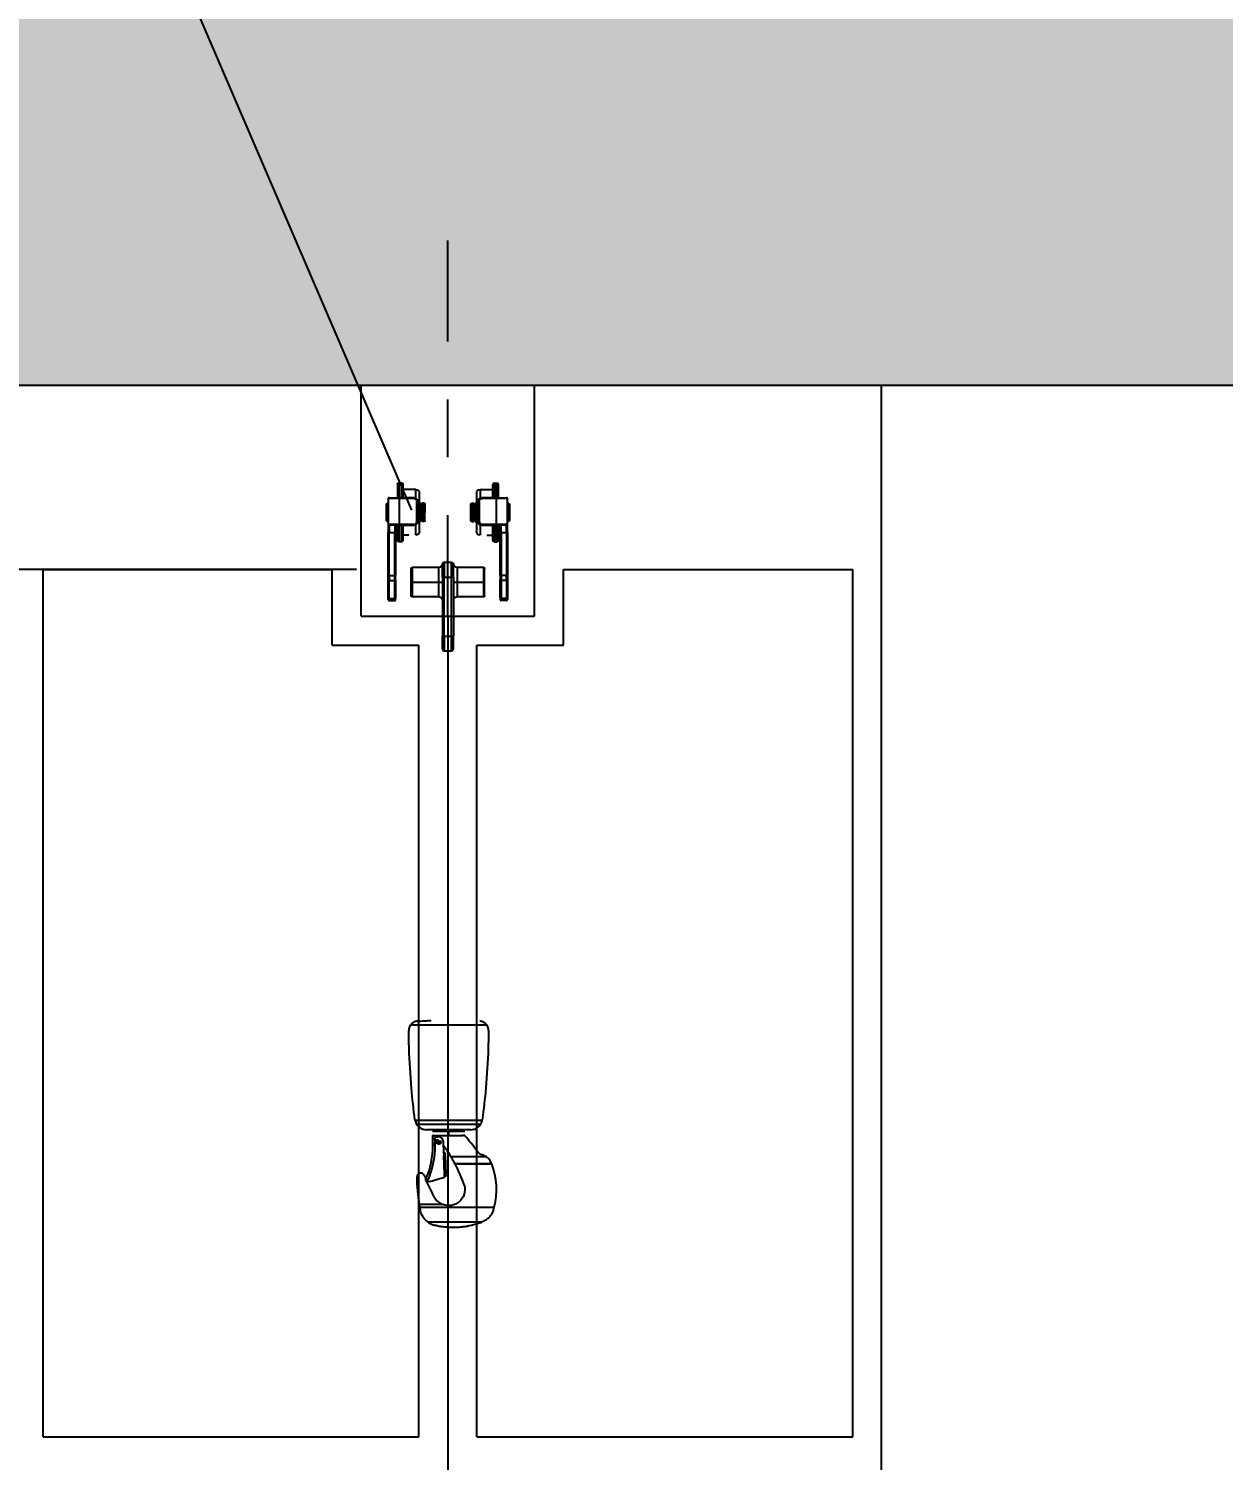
# Model space of a CAD drawing. Header units: feet. Extents: x 0 to 285167, y 0 to 9111449.
# Drawn here: x 285138.91 to 285140.976, y 9111407.946 to 9111410.422 of the extents above; entities that cross this region are included whole.
import ezdxf
from ezdxf import colors
from ezdxf.entities.mleader import LeaderData, LeaderLine
from ezdxf.math import Vec2, Vec3

# ---------------------------------------------------------------- set-up
doc = ezdxf.new("R2010")
doc.units = ezdxf.units.FT
doc.header["$MEASUREMENT"] = 0
doc.linetypes.add('DASHDOT', pattern=[1, 0.5, -0.25, 0, -0.25])
doc.layers.get('0').update_dxf_attribs({"linetype": 'CONTINUOUS'})
doc.layers.get('DEFPOINTS').update_dxf_attribs({"linetype": 'CONTINUOUS'})
for name, color, linetype in [('02', 7, 'CONTINUOUS'), ('EIXO', 1, 'DASHDOT'), ('H-SA-DIM', 1, 'CONTINUOUS'), ('H-SA-ESTRUTURA (CORTE)', 5, 'CONTINUOUS'), ('H-SA-HTC CONCRETO', 253, 'CONTINUOUS'), ('H-SA-TEXTO', 2, 'CONTINUOUS'), ('Left View-EGC-Monovias', 1, 'CONTINUOUS')]:
    doc.layers.add(name, color=color, linetype=linetype)
doc.styles.add('EGC_Arial_2.0mm', font='arial.ttf', dxfattribs={"width": 0.8, "height": 2})
doc.styles.get("Standard").update_dxf_attribs({"font": 'arial.ttf'})
doc.dimstyles.new('Copy of EGC_2.0mm', dxfattribs={"dimtxt": 0.1, "dimasz": 0.04, "dimexe": 0.04, "dimexo": 0.04, "dimgap": 0.04, "dimtad": 1, "dimzin": 1, "dimdsep": 46, "dimtxsty": 'Standard', "dimblk": 'ARCHTICK', "dimcen": 0, "dimclrd": 1, "dimclre": 1, "dimclrt": 2, "dimazin": 0, "dimtfac": 1, "dimtix": 1, "dimtmove": 1, "dimatfit": 3, "dimldrblk": 'NONE', "dimfxl": 0.002, "dimtolj": 1, "dimtzin": 0, "dimlwd": -1, "dimarcsym": 0})

# ---------------------------------------------------------------- blocks, each defined once
blk = doc.blocks.new('_ArchTick')
at = {"color": 0, "linetype": 'ByBlock', "const_width": 0.15}
blk.add_lwpolyline([(-0.5, -0.5), (0.5, 0.5)], dxfattribs=at)
blk = doc.blocks.new('*D1267')
at = {"layer": 'DEFPOINTS', "color": 0, "transparency": 16777216}
for p in [(285138.5415, 9111409.4869), (285139.5169, 9111409.4869), (285138.7347, 9111402.9869)]:
    blk.add_point(p, dxfattribs=at)
at = {"layer": 'H-SA-DIM', "color": 1, "lineweight": -2, "transparency": 16777216}
for p, q in [((285139.4769, 9111409.4869), (285138.5015, 9111409.4869)), ((285138.6947, 9111402.9869), (285138.5015, 9111402.9869))]:
    blk.add_line(p, q, dxfattribs=at)
at = {"layer": 'H-SA-DIM', "color": 1, "transparency": 16777216}
blk.add_line((285138.5415, 9111402.9869), (285138.5415, 9111409.4869), dxfattribs=at)
at = {"layer": 'H-SA-DIM', "color": 1, "transparency": 16777216, "xscale": 0.04, "yscale": 0.04, "zscale": 0.04}
for p, rotation in [((285138.5415, 9111409.4869), 90), ((285138.5415, 9111402.9869), 270)]:
    blk.add_blockref('_ArchTick', p, dxfattribs=dict(at, rotation=rotation))
at = {"layer": 'H-SA-DIM', "color": 2, "transparency": 16777216, "insert": (285138.4504, 9111406.2369), "char_height": 0.1, "attachment_point": 5, "rotation": 90}
blk.add_mtext('\\A1;6.50', dxfattribs=at)
blk = doc.blocks.new('_None')

msp = doc.modelspace()

# ---------------------------------------------------------------- hatches: boundary and pattern name
at = {"layer": 'H-SA-HTC CONCRETO'}
h = msp.add_hatch(color=256, dxfattribs=at)
h.dxf.hatch_style = 1
h.paths.add_polyline_path([(285134.7447, 9111402.9569), (285134.6947, 9111402.9569), (285134.6947, 9111402.9869), (285133.3847, 9111402.9869), (285133.3847, 9111403.9869), (285133.0847, 9111403.9869), (285133.0847, 9111402.9869), (285132.0847, 9111402.9869), (285132.0847, 9111402.6869), (285133.0847, 9111402.6869), (285133.0847, 9111402.0569), (285133.3847, 9111402.0569), (285133.3847, 9111402.6869), (285134.7447, 9111402.6869)])
h.paths.add_polyline_path([(285133.3847, 9111406.9869), (285133.0847, 9111406.9869), (285133.0847, 9111405.4869), (285133.3847, 9111405.4869)])
h.paths.add_polyline_path([(285133.3847, 9111409.1557), (285133.3847, 9111411.0181), (285133.0847, 9111411.0181), (285133.0847, 9111410.6765), (285132.5347, 9111410.6765), (285132.5347, 9111411.5305), (285132.3847, 9111411.5305), (285132.3847, 9111410.5057), (285133.0847, 9111410.5057), (285133.0847, 9111409.1557), (285133.0847, 9111407.9869), (285133.3847, 9111407.9869)])
h.paths.add_polyline_path([(285137.8847, 9111409.8057), (285141.3847, 9111409.8057), (285141.3847, 9111410.5057), (285137.8847, 9111410.5057), (285137.5847, 9111410.5057), (285136.7864, 9111410.5057), (285136.785, 9111409.8057), (285137.5847, 9111409.8057), (285137.5847, 9111402.9869), (285137.8847, 9111402.9869)])
h.paths.add_polyline_path([(285136.7847, 9111409.8057), (285136.7864, 9111410.5057), (285133.3847, 9111410.5057), (285133.3847, 9111409.8057), (285136.7847, 9111409.8057)])
h.paths.add_polyline_path([(285141.6847, 9111410.5057), (285142.3847, 9111410.5057), (285142.3847, 9111411.5305), (285142.2347, 9111411.5305), (285142.2347, 9111410.6765), (285141.6847, 9111410.6765), (285141.6847, 9111411.0181), (285141.3847, 9111411.0181), (285141.3847, 9111409.1557), (285141.3847, 9111408.127), (285141.6847, 9111407.9578), (285141.6847, 9111409.1557)])
h.paths.add_polyline_path([(285141.6847, 9111407.9578), (285141.3847, 9111408.127), (285141.3847, 9111407.9869), (285141.6847, 9111407.9869)], flags=17)
h.paths.add_polyline_path([(285137.7163, 9111411.0492), (285137.6167, 9111411.052), (285137.6167, 9111410.524), (285137.7163, 9111410.524)])
h.paths.add_polyline_path([(285137.1528, 9111411.052), (285137.0531, 9111411.0492), (285137.0531, 9111410.524), (285137.1528, 9111410.524)])
h.paths.add_polyline_path([(285137.8847, 9111402.3369), (285137.8849, 9111402.9869), (285137.2847, 9111402.9869), (285137.2847, 9111402.4369), (285137.5847, 9111402.4369), (285137.5847, 9111401.3619), (285137.7235, 9111401.3619), (285137.7235, 9111401.4469), (285137.746, 9111401.4469), (285137.746, 9111401.3619), (285137.8847, 9111401.3619)])
h.paths.add_polyline_path([(285136.2847, 9111402.6479), (285136.2847, 9111402.9869), (285135.5957, 9111402.9869), (285135.5937, 9111402.9569), (285135.5447, 9111402.9569), (285135.5447, 9111402.6869), (285135.9847, 9111402.6869), (285135.9847, 9111402.4369), (285136.2847, 9111402.4369)])
h.paths.add_polyline_path([(285133.3847, 9111402.1769), (285133.0847, 9111402.0569)], flags=17)
h.paths.add_polyline_path([(285133.3847, 9111402.0569), (285133.0847, 9111402.0569)], flags=16)
h.paths.add_polyline_path([(285146.5447, 9111399.8371), (285146.2447, 9111399.8371), (285146.2447, 9111400.1369), (285143.9847, 9111400.1369), (285143.9847, 9111399.8371), (285143.6847, 9111399.8371)])
h.paths.add_polyline_path([(285146.5447, 9111402.9369), (285146.2447, 9111402.9369), (285146.2447, 9111401.4869), (285146.5447, 9111401.4869)])
h.paths.add_polyline_path([(285143.9847, 9111402.9369), (285143.6847, 9111402.9369), (285143.6847, 9111401.4869), (285143.9847, 9111401.4869)])
h.paths.add_polyline_path([(285143.9847, 9111400.4869), (285143.6847, 9111400.4869), (285143.6847, 9111399.8371), (285143.9847, 9111399.8371)])
h.paths.add_polyline_path([(285146.5447, 9111400.4869), (285146.2447, 9111400.4869), (285146.2447, 9111399.8371), (285146.5447, 9111399.8371)])

# ---------------------------------------------------------------- linework, layer by layer
at = {"layer": '02', "color": 1}
for p, q in [((285139.4847, 9111409.4057), (285139.4847, 9111409.8057)), ((285139.7847, 9111409.4057), (285139.7847, 9111409.8057)), ((285140.3847, 9111402.9869), (285140.3847, 9111409.8057)), ((285138.9347, 9111409.4869), (285139.4347, 9111409.4869)), ((285138.9347, 9111407.9869), (285138.9347, 9111409.4869)), ((285139.4347, 9111409.3557), (285139.4347, 9111409.4869)), ((285139.8347, 9111409.3557), (285139.8347, 9111409.4869)), ((285139.8347, 9111409.4869), (285140.3347, 9111409.4869)), ((285140.3347, 9111407.9869), (285140.3347, 9111409.4869)), ((285139.4847, 9111409.4057), (285139.7847, 9111409.4057)), ((285139.6347, 9111409.4057), (285139.6347, 9111402.9869)), ((285139.4347, 9111409.3557), (285139.5847, 9111409.3557)), ((285139.5847, 9111407.9869), (285139.5847, 9111409.3557)), ((285139.6847, 9111409.3557), (285139.8347, 9111409.3557)), ((285139.6847, 9111407.9869), (285139.6847, 9111409.3557)), ((285138.9347, 9111407.9869), (285139.5847, 9111407.9869)), ((285138.9347, 9111407.9869), (285139.5847, 9111407.9869)), ((285139.6847, 9111407.9869), (285140.3347, 9111407.9869)), ((285139.6847, 9111407.9869), (285140.3347, 9111407.9869))]:
    msp.add_line(p, q, dxfattribs=at)
at = {"layer": 'EIXO', "ltscale": 0.35}
msp.add_line((285139.6347, 9111409.4057), (285139.6347, 9111410.1156), dxfattribs=at)
at = {"layer": 'H-SA-ESTRUTURA (CORTE)'}
msp.add_line((285137.8847, 9111409.8057), (285141.3847, 9111409.8057), dxfattribs=at)
at = {"layer": 'Left View-EGC-Monovias', "extrusion": (2.44929e-16, 1, 0)}
for p, q in [((285139.7125, 9111409.6108), (285139.7125, 9111409.6337)), ((285139.7151, 9111409.6362), (285139.7151, 9111409.6108)), ((285139.7151, 9111409.6362), (285139.7195, 9111409.6362)), ((285139.7195, 9111409.6108), (285139.7195, 9111409.6362)), ((285139.722, 9111409.6108), (285139.722, 9111409.6337)), ((285139.5855, 9111409.5854), (285139.5855, 9111409.6185)), ((285139.6839, 9111409.6185), (285139.6839, 9111409.5854)), ((285139.6887, 9111409.6044), (285139.6871, 9111409.6044)), ((285139.6871, 9111409.5695), (285139.6871, 9111409.6044)), ((285139.6887, 9111409.6044), (285139.6887, 9111409.5695)), ((285139.6903, 9111409.6249), (285139.6903, 9111409.6099)), ((285139.6903, 9111409.6249), (285139.7125, 9111409.6249)), ((285139.6935, 9111409.6108), (285139.6935, 9111409.6092)), ((285139.7189, 9111409.6108), (285139.6935, 9111409.6108)), ((285139.7189, 9111409.6092), (285139.6935, 9111409.6092)), ((285139.7189, 9111409.6108), (285139.7363, 9111409.6108)), ((285139.7189, 9111409.6092), (285139.7189, 9111409.6108)), ((285139.7379, 9111409.6092), (285139.7189, 9111409.6092)), ((285139.7189, 9111409.5648), (285139.7189, 9111409.6092)), ((285139.7379, 9111409.5648), (285139.7379, 9111409.6092)), ((285139.5874, 9111409.6013), (285139.5855, 9111409.6013)), ((285139.5874, 9111409.5854), (285139.5855, 9111409.5854)), ((285139.5855, 9111409.5522), (285139.5855, 9111409.5854)), ((285139.5874, 9111409.5854), (285139.5874, 9111409.6013)), ((285139.5874, 9111409.5997), (285139.5894, 9111409.5997)), ((285139.5874, 9111409.5695), (285139.5874, 9111409.5854)), ((285139.5874, 9111409.5854), (285139.5894, 9111409.5854)), ((285139.5894, 9111409.6013), (285139.5894, 9111409.5854)), ((285139.5935, 9111409.6013), (285139.5894, 9111409.6013)), ((285139.5894, 9111409.5854), (285139.5894, 9111409.5695)), ((285139.5935, 9111409.5854), (285139.5894, 9111409.5854)), ((285139.5935, 9111409.5854), (285139.5935, 9111409.6013)), ((285139.5935, 9111409.5854), (285139.595, 9111409.5854)), ((285139.5935, 9111409.5695), (285139.5935, 9111409.5854)), ((285139.595, 9111409.5997), (285139.595, 9111409.5854)), ((285139.595, 9111409.5711), (285139.595, 9111409.5854)), ((285139.6744, 9111409.5854), (285139.6744, 9111409.5997)), ((285139.6744, 9111409.5711), (285139.6744, 9111409.5854)), ((285139.676, 9111409.5854), (285139.6744, 9111409.5854)), ((285139.676, 9111409.6013), (285139.676, 9111409.5854)), ((285139.676, 9111409.6013), (285139.68, 9111409.6013)), ((285139.676, 9111409.5854), (285139.676, 9111409.5695)), ((285139.68, 9111409.5854), (285139.676, 9111409.5854)), ((285139.68, 9111409.5854), (285139.68, 9111409.6013)), ((285139.682, 9111409.5997), (285139.68, 9111409.5997)), ((285139.68, 9111409.5695), (285139.68, 9111409.5854)), ((285139.68, 9111409.5854), (285139.682, 9111409.5854)), ((285139.682, 9111409.6013), (285139.682, 9111409.5854)), ((285139.682, 9111409.6013), (285139.6839, 9111409.6013)), ((285139.682, 9111409.5854), (285139.682, 9111409.5695)), ((285139.6839, 9111409.5854), (285139.682, 9111409.5854)), ((285139.6839, 9111409.5854), (285139.6871, 9111409.5854)), ((285139.6839, 9111409.5854), (285139.6839, 9111409.5522)), ((285139.7395, 9111409.5854), (285139.7379, 9111409.5854)), ((285139.7395, 9111409.5854), (285139.7395, 9111409.6011)), ((285139.7411, 9111409.5854), (285139.7395, 9111409.5854)), ((285139.7395, 9111409.5697), (285139.7395, 9111409.5854)), ((285139.7411, 9111409.5987), (285139.7411, 9111409.5854)), ((285139.7411, 9111409.5854), (285139.7411, 9111409.5721)), ((285139.5315, 9111409.5648), (285139.5506, 9111409.5648)), ((285139.5315, 9111409.5648), (285139.5315, 9111409.5505)), ((285139.5506, 9111409.5632), (285139.5331, 9111409.5632)), ((285139.5331, 9111409.5632), (285139.5331, 9111409.5505)), ((285139.5427, 9111409.5632), (285139.5427, 9111409.5505)), ((285139.5442, 9111409.5632), (285139.5442, 9111409.5505)), ((285139.5474, 9111409.5632), (285139.5474, 9111409.5371)), ((285139.55, 9111409.5632), (285139.55, 9111409.5346)), ((285139.5506, 9111409.5648), (285139.576, 9111409.5648)), ((285139.5506, 9111409.5648), (285139.5506, 9111409.5632)), ((285139.5506, 9111409.5632), (285139.576, 9111409.5632)), ((285139.5544, 9111409.5346), (285139.5544, 9111409.5632)), ((285139.5569, 9111409.5632), (285139.5569, 9111409.5371)), ((285139.576, 9111409.5632), (285139.576, 9111409.5648)), ((285139.5792, 9111409.5459), (285139.5792, 9111409.564)), ((285139.5808, 9111409.5695), (285139.5823, 9111409.5695)), ((285139.5874, 9111409.5695), (285139.5855, 9111409.5695)), ((285139.5874, 9111409.5711), (285139.5894, 9111409.5711)), ((285139.5935, 9111409.5695), (285139.5894, 9111409.5695)), ((285139.676, 9111409.5695), (285139.68, 9111409.5695)), ((285139.682, 9111409.5711), (285139.68, 9111409.5711)), ((285139.682, 9111409.5695), (285139.6839, 9111409.5695)), ((285139.6871, 9111409.5695), (285139.6887, 9111409.5695)), ((285139.6903, 9111409.564), (285139.6903, 9111409.5459)), ((285139.6935, 9111409.5648), (285139.6935, 9111409.5632)), ((285139.6935, 9111409.5648), (285139.7189, 9111409.5648)), ((285139.6935, 9111409.5632), (285139.7189, 9111409.5632)), ((285139.7125, 9111409.5371), (285139.7125, 9111409.5632)), ((285139.7151, 9111409.5632), (285139.7151, 9111409.5346)), ((285139.7189, 9111409.5648), (285139.7379, 9111409.5648)), ((285139.7189, 9111409.5632), (285139.7189, 9111409.5648)), ((285139.7363, 9111409.5632), (285139.7189, 9111409.5632)), ((285139.7195, 9111409.5346), (285139.7195, 9111409.5632)), ((285139.722, 9111409.5371), (285139.722, 9111409.5632)), ((285139.7252, 9111409.5505), (285139.7252, 9111409.5632)), ((285139.7268, 9111409.5505), (285139.7268, 9111409.5632)), ((285139.7363, 9111409.5505), (285139.7363, 9111409.5632)), ((285139.7379, 9111409.5505), (285139.7379, 9111409.5648)), ((285139.5315, 9111409.4764), (285139.5315, 9111409.5505)), ((285139.5331, 9111409.5505), (285139.5315, 9111409.5505)), ((285139.5331, 9111409.4764), (285139.5331, 9111409.5505)), ((285139.5331, 9111409.5505), (285139.5427, 9111409.5505)), ((285139.5427, 9111409.4764), (285139.5427, 9111409.5505)), ((285139.5442, 9111409.5505), (285139.5427, 9111409.5505)), ((285139.5442, 9111409.5505), (285139.5442, 9111409.4764)), ((285139.5544, 9111409.5346), (285139.55, 9111409.5346)), ((285139.5672, 9111409.5459), (285139.5569, 9111409.5459)), ((285139.7022, 9111409.5459), (285139.7125, 9111409.5459)), ((285139.7151, 9111409.5346), (285139.7195, 9111409.5346)), ((285139.7268, 9111409.5505), (285139.7252, 9111409.5505)), ((285139.7252, 9111409.4764), (285139.7252, 9111409.5505)), ((285139.7268, 9111409.5505), (285139.7268, 9111409.4764)), ((285139.7268, 9111409.5505), (285139.7363, 9111409.5505)), ((285139.7379, 9111409.5505), (285139.7363, 9111409.5505)), ((285139.7363, 9111409.5505), (285139.7363, 9111409.4764)), ((285139.7379, 9111409.5505), (285139.7379, 9111409.4764)), ((285139.5712, 9111409.4647), (285139.5712, 9111409.4886)), ((285139.5728, 9111409.4901), (285139.5728, 9111409.4647)), ((285139.6189, 9111409.4901), (285139.5728, 9111409.4901)), ((285139.6189, 9111409.4647), (285139.6189, 9111409.4901)), ((285139.6252, 9111409.4731), (285139.6252, 9111409.4953)), ((285139.6284, 9111409.4985), (285139.6284, 9111409.4731)), ((285139.6411, 9111409.4985), (285139.6284, 9111409.4985)), ((285139.6411, 9111409.4731), (285139.6411, 9111409.4985)), ((285139.6443, 9111409.4731), (285139.6443, 9111409.4953)), ((285139.6506, 9111409.4901), (285139.6506, 9111409.4647)), ((285139.6966, 9111409.4901), (285139.6506, 9111409.4901)), ((285139.6966, 9111409.4647), (285139.6966, 9111409.4901)), ((285139.6982, 9111409.4647), (285139.6982, 9111409.4886)), ((285139.5315, 9111409.4685), (285139.5315, 9111409.4764)), ((285139.5315, 9111409.4764), (285139.5331, 9111409.4764)), ((285139.5315, 9111409.4378), (285139.5315, 9111409.4685)), ((285139.5331, 9111409.4764), (285139.5331, 9111409.4674)), ((285139.5331, 9111409.4764), (285139.5427, 9111409.4764)), ((285139.5331, 9111409.4367), (285139.5331, 9111409.4674)), ((285139.5331, 9111409.4674), (285139.5427, 9111409.4674)), ((285139.5427, 9111409.4674), (285139.5427, 9111409.4764)), ((285139.5427, 9111409.4764), (285139.5442, 9111409.4764)), ((285139.5427, 9111409.4367), (285139.5427, 9111409.4674)), ((285139.5442, 9111409.4685), (285139.5442, 9111409.4764)), ((285139.5442, 9111409.4685), (285139.5442, 9111409.4378)), ((285139.5712, 9111409.4647), (285139.5728, 9111409.4647)), ((285139.5712, 9111409.4409), (285139.5712, 9111409.4647)), ((285139.5728, 9111409.4647), (285139.6189, 9111409.4647)), ((285139.5728, 9111409.4647), (285139.5728, 9111409.4393)), ((285139.6189, 9111409.4647), (285139.6252, 9111409.4647)), ((285139.6189, 9111409.4393), (285139.6189, 9111409.4647)), ((285139.6252, 9111409.4731), (285139.6252, 9111409.3715)), ((285139.6284, 9111409.4731), (285139.6252, 9111409.4731)), ((285139.6284, 9111409.3715), (285139.6284, 9111409.4731)), ((285139.6284, 9111409.4731), (285139.6411, 9111409.4731)), ((285139.6411, 9111409.3715), (285139.6411, 9111409.4731)), ((285139.6443, 9111409.4731), (285139.6411, 9111409.4731)), ((285139.6443, 9111409.4731), (285139.6443, 9111409.3715)), ((285139.6443, 9111409.4647), (285139.6506, 9111409.4647)), ((285139.6506, 9111409.4647), (285139.6506, 9111409.4393)), ((285139.6506, 9111409.4647), (285139.6966, 9111409.4647)), ((285139.6966, 9111409.4393), (285139.6966, 9111409.4647)), ((285139.6966, 9111409.4647), (285139.6982, 9111409.4647)), ((285139.6982, 9111409.4409), (285139.6982, 9111409.4647)), ((285139.7252, 9111409.4764), (285139.7268, 9111409.4764)), ((285139.7252, 9111409.4764), (285139.7252, 9111409.4685)), ((285139.7252, 9111409.4378), (285139.7252, 9111409.4685)), ((285139.7268, 9111409.4764), (285139.7268, 9111409.4674)), ((285139.7363, 9111409.4764), (285139.7268, 9111409.4764)), ((285139.7268, 9111409.4674), (285139.7268, 9111409.4367)), ((285139.7363, 9111409.4674), (285139.7268, 9111409.4674)), ((285139.7363, 9111409.4764), (285139.7379, 9111409.4764)), ((285139.7363, 9111409.4674), (285139.7363, 9111409.4764)), ((285139.7363, 9111409.4674), (285139.7363, 9111409.4367)), ((285139.7379, 9111409.4764), (285139.7379, 9111409.4685)), ((285139.7379, 9111409.4685), (285139.7379, 9111409.4378)), ((285139.5315, 9111409.4346), (285139.5315, 9111409.4378)), ((285139.5331, 9111409.4367), (285139.5331, 9111409.433)), ((285139.5331, 9111409.4367), (285139.5427, 9111409.4367)), ((285139.5331, 9111409.433), (285139.5427, 9111409.433)), ((285139.5427, 9111409.433), (285139.5427, 9111409.4367)), ((285139.5442, 9111409.4346), (285139.5442, 9111409.4378)), ((285139.6189, 9111409.4393), (285139.5728, 9111409.4393)), ((285139.6966, 9111409.4393), (285139.6506, 9111409.4393)), ((285139.7252, 9111409.4378), (285139.7252, 9111409.4346)), ((285139.7268, 9111409.4367), (285139.7268, 9111409.433)), ((285139.7363, 9111409.4367), (285139.7268, 9111409.4367)), ((285139.7363, 9111409.433), (285139.7268, 9111409.433)), ((285139.7363, 9111409.433), (285139.7363, 9111409.4367)), ((285139.7379, 9111409.4378), (285139.7379, 9111409.4346)), ((285139.6252, 9111409.3715), (285139.6284, 9111409.3715)), ((285139.6252, 9111409.3493), (285139.6252, 9111409.3715)), ((285139.6284, 9111409.3715), (285139.6284, 9111409.3461)), ((285139.6284, 9111409.3715), (285139.6411, 9111409.3715)), ((285139.6411, 9111409.3461), (285139.6411, 9111409.3715)), ((285139.6411, 9111409.3715), (285139.6443, 9111409.3715)), ((285139.6443, 9111409.3493), (285139.6443, 9111409.3715)), ((285139.6284, 9111409.3461), (285139.6411, 9111409.3461)), ((285139.7019, 9111408.6988), (285139.5701, 9111408.6988)), ((285139.694, 9111408.5337), (285139.5781, 9111408.5337)), ((285139.6911, 9111408.5268), (285139.581, 9111408.5268)), ((285139.6744, 9111408.5179), (285139.5976, 9111408.5179)), ((285139.608, 9111408.5156), (285139.636, 9111408.5156)), ((285139.636, 9111408.5179), (285139.636, 9111408.5156)), ((285139.636, 9111408.5156), (285139.636, 9111408.5076)), ((285139.636, 9111408.5156), (285139.664, 9111408.5156)), ((285139.608, 9111408.5076), (285139.608, 9111408.4966)), ((285139.6095, 9111408.5076), (285139.608, 9111408.5076)), ((285139.6088, 9111408.491), (285139.6128, 9111408.491)), ((285139.6095, 9111408.5076), (285139.636, 9111408.5076)), ((285139.6132, 9111408.5042), (285139.6123, 9111408.5036)), ((285139.618, 9111408.5076), (285139.618, 9111408.5056)), ((285139.618, 9111408.4922), (285139.618, 9111408.5009)), ((285139.6277, 9111408.4773), (285139.627, 9111408.4969)), ((285139.636, 9111408.5076), (285139.6597, 9111408.5076)), ((285139.664, 9111408.5076), (285139.6597, 9111408.5076)), ((285139.6274, 9111408.4866), (285139.63, 9111408.4866)), ((285139.6277, 9111408.4779), (285139.6297, 9111408.4779)), ((285139.6277, 9111408.4761), (285139.6277, 9111408.4773)), ((285139.6277, 9111408.4773), (285139.6277, 9111408.4773)), ((285139.6277, 9111408.4761), (285139.6278, 9111408.4732)), ((285139.6297, 9111408.4761), (285139.6277, 9111408.4761)), ((285139.6289, 9111408.4416), (285139.6278, 9111408.4732)), ((285139.6278, 9111408.4732), (285139.6298, 9111408.4732)), ((285139.6297, 9111408.4779), (285139.6297, 9111408.4761)), ((285139.6298, 9111408.4732), (285139.6297, 9111408.4761)), ((285139.6298, 9111408.4732), (285139.6309, 9111408.4417)), ((285139.6398, 9111408.4714), (285139.7007, 9111408.4714)), ((285139.6289, 9111408.4416), (285139.6309, 9111408.4417)), ((285139.629, 9111408.4387), (285139.6289, 9111408.4416)), ((285139.629, 9111408.4387), (285139.631, 9111408.4388)), ((285139.6291, 9111408.4374), (285139.629, 9111408.4387)), ((285139.631, 9111408.4388), (285139.6309, 9111408.4417)), ((285139.631, 9111408.4388), (285139.6311, 9111408.437)), ((285139.6468, 9111408.4591), (285139.7102, 9111408.4591)), ((285139.7104, 9111408.4586), (285139.647, 9111408.4586)), ((285139.5977, 9111408.4292), (285139.5977, 9111408.4293)), ((285139.5981, 9111408.429), (285139.5977, 9111408.4292)), ((285139.5997, 9111408.4288), (285139.6033, 9111408.428)), ((285139.6033, 9111408.428), (285139.6291, 9111408.4359)), ((285139.6291, 9111408.4374), (285139.6291, 9111408.4374)), ((285139.6291, 9111408.4374), (285139.6291, 9111408.4359)), ((285139.6311, 9111408.437), (285139.6291, 9111408.4369)), ((285139.6258, 9111408.3884), (285139.5852, 9111408.3884)), ((285139.5861, 9111408.3836), (285139.7148, 9111408.3836)), ((285139.6929, 9111408.3577), (285139.6006, 9111408.3577))]:
    msp.add_line(p, q, dxfattribs=at)
at = {"layer": 'Left View-EGC-Monovias', "extrusion": (2.22045e-16, -4.81482e-32, -1)}
for centre, radius, start, end in [((-285139.7151, 9111409.6337), 0.00254, 0, 90), ((-285139.7195, 9111409.6337), 0.00254, 90, 180), ((-285139.6903, 9111409.6185), 0.00635, 0, 90), ((-285139.6935, 9111409.6044), 0.00476, 0, 90), ((-285139.7405, 9111409.6034), 0.00254, 292.0243, 0), ((-285139.5935, 9111409.5997), 0.00159, 90, 180), ((-285139.676, 9111409.5997), 0.00159, 0, 90), ((-285139.7385, 9111409.5987), 0.00254, 112.0243, 180), ((-285139.5309, 9111409.5721), 0.00254, 292.0243, 0), ((-285139.529, 9111409.5673), 0.00254, 112.0243, 180), ((-285139.5935, 9111409.5711), 0.00159, 180, 270), ((-285139.676, 9111409.5711), 0.00159, 270, 0), ((-285139.7405, 9111409.5673), 0.00254, 0, 67.9757), ((-285139.7385, 9111409.5721), 0.00254, 180, 247.9757), ((-285139.55, 9111409.5371), 0.00254, 270, 0), ((-285139.5544, 9111409.5371), 0.00254, 180, 270), ((-285139.5792, 9111409.5522), 0.00635, 180, 270), ((-285139.6903, 9111409.5522), 0.00635, 270, 0), ((-285139.7151, 9111409.5371), 0.00254, 270, 0), ((-285139.7195, 9111409.5371), 0.00254, 180, 270), ((-285139.5728, 9111409.4886), 0.00159, 0, 90), ((-285139.6189, 9111409.4965), 0.00635, 187.1902, 270), ((-285139.6506, 9111409.4965), 0.00635, 270, 352.8097), ((-285139.6966, 9111409.4886), 0.00159, 90, 180), ((-285139.5728, 9111409.4409), 0.00159, 270, 0), ((-285139.6189, 9111409.433), 0.00635, 90, 168.4631), ((-285139.6506, 9111409.433), 0.00635, 11.5369, 90), ((-285139.6966, 9111409.4409), 0.00159, 180, 270), ((-285139.4059, 9111408.3312), 0.2727, 144.2504, 149.0485), ((-285139.6977, 9111408.4891), 0.0152, 283.5358, 325.7355), ((-285139.8828, 9111408.5471), 0.3081, 338.126, 339.2969), ((-285139.8828, 9111408.5471), 0.3081, 331.6618, 337.4819), ((-285139.636, 9111408.4146), 0.0281, 166.3139, 291.3386)]:
    msp.add_arc(centre, radius, start, end, dxfattribs=at)
at = {"layer": 'Left View-EGC-Monovias'}
for centre, radius, start, end in [((285139.6935, 9111409.6044), 0.00635, 90, 180), ((285139.7363, 9111409.6092), 0.00159, 0, 90), ((285139.5331, 9111409.5648), 0.00159, 180, 270), ((285139.576, 9111409.5695), 0.00476, 270, 0), ((285139.576, 9111409.5695), 0.00635, 270, 0), ((285139.6935, 9111409.5695), 0.00635, 180, 270), ((285139.6935, 9111409.5695), 0.00476, 180, 270), ((285139.7363, 9111409.5648), 0.00159, 270, 0), ((285139.6284, 9111409.4953), 0.00318, 90, 180), ((285139.6411, 9111409.4953), 0.00318, 0, 90), ((285139.5331, 9111409.4346), 0.00159, 180, 270), ((285139.5427, 9111409.4346), 0.00159, 270, 0), ((285139.7268, 9111409.4346), 0.00159, 180, 270), ((285139.7363, 9111409.4346), 0.00159, 270, 0), ((285139.6284, 9111409.3493), 0.00317, 182.5702, 270), ((285139.6411, 9111409.3493), 0.00317, 270, 0), ((285139.4588, 9111408.491), 0.15, 336.9464, 0), ((285139.4588, 9111408.491), 0.154, 336.1919, 0), ((285139.618, 9111408.4966), 0.01, 180, 202.5889), ((285139.4588, 9111408.491), 0.15, 0, 3.8965), ((285139.4588, 9111408.491), 0.154, 0, 4.6883), ((285139.618, 9111408.4966), 0.009, 1.9995, 121.9966), ((285139.618, 9111408.4966), 0.00436, 90, 270), ((285139.618, 9111408.4966), 0.00436, 270, 90), ((285139.4601, 9111408.3272), 0.2722, 34.2645, 41.4904), ((285139.689, 9111408.4528), 0.022, 57.6386, 76.4641), ((285139.588, 9111408.4356), 0.007, 21.5256, 180.0141), ((285139.4059, 9111408.3312), 0.2727, 19.2855, 27.8453), ((285139.602, 9111408.4146), 0.117, 22.0903, 22.3676), ((285139.602, 9111408.4146), 0.117, 344.6348, 22.0903), ((285139.8511, 9111408.4356), 0.2701, 180.0022, 190.0483), ((285139.4588, 9111408.491), 0.15, 335.9001, 336.9464), ((285139.636, 9111408.4146), 0.0281, 209.4566, 248.6614)]:
    msp.add_arc(centre, radius, start, end, dxfattribs=at)
for centre, major_axis, ratio, start_param, end_param in [((285139.5331, 9111409.4685), (0.00159, 0), 0.707107, 3.141593, 4.712389), ((285139.5427, 9111409.4685), (0.00159, 0), 0.707107, 4.712389, 6.283185), ((285139.7268, 9111409.4685), (0.00159, 0), 0.707107, 3.141593, 4.712389), ((285139.7363, 9111409.4685), (0.00159, 0), 0.707107, 4.712389, 6.283185), ((285139.5834, 9111408.6894), (-0.0163, -0.0001), 0.989603, -0.00392, 0.003924), ((285139.8514, 9111408.4356), (0.2704, 0), 0.999366, 3.316859, 3.335257), ((285139.6435, 9111408.4834), (-0.1233, 0.0556), 0.995933, 2.366778, 2.373463)]:
    msp.add_ellipse(centre, major_axis=major_axis, ratio=ratio, start_param=start_param, end_param=end_param, dxfattribs=at)
at = {"layer": 'Left View-EGC-Monovias', "extrusion": (2.22045e-16, -5.43852e-32, -1)}
for centre, start_param, end_param in [((285139.5331, 9111409.4378), 4.712389, 6.283185), ((285139.5427, 9111409.4378), 3.141593, 4.712389), ((285139.7268, 9111409.4378), 4.712389, 6.283185), ((285139.7363, 9111409.4378), 3.141593, 4.712389)]:
    msp.add_ellipse(centre, major_axis=(-0.00159, 0), ratio=0.707107, start_param=start_param, end_param=end_param, dxfattribs=at)
at = {"layer": 'Left View-EGC-Monovias', "extrusion": (2.22045e-16, -3.69779e-32, -1)}
msp.add_ellipse((285139.5976, 9111408.5379), major_axis=(-0.0041, 0.0196), ratio=0.999878, start_param=4.712146, end_param=4.788674, dxfattribs=at)
at = {"layer": 'Left View-EGC-Monovias', "extrusion": (2.22045e-16, -5.54668e-32, -1)}
msp.add_ellipse((285139.6744, 9111408.5379), major_axis=(0.0041, 0.0196), ratio=0.999878, start_param=1.494511, end_param=1.57104, dxfattribs=at)
at = {"layer": 'Left View-EGC-Monovias'}
for points, knots in [([(285139.6252, 9111409.4957), (285139.6252, 9111409.496), (285139.6253, 9111409.4964), (285139.6256, 9111409.497), (285139.6258, 9111409.4973), (285139.6263, 9111409.4978), (285139.6266, 9111409.498), (285139.6272, 9111409.4983), (285139.6275, 9111409.4984), (285139.628, 9111409.4985), (285139.6282, 9111409.4985), (285139.6283, 9111409.4985)], [0, 0, 0, 0, 1.029012, 1.029012, 2.061167, 2.061167, 3.093208, 3.093208, 4.125254, 4.125254, 4.570112, 4.570112, 4.570112, 4.570112]), ([(285139.6252, 9111409.4957), (285139.6252, 9111409.4957), (285139.6252, 9111409.4957), (285139.6252, 9111409.4957), (285139.6252, 9111409.4957), (285139.6252, 9111409.4956), (285139.6252, 9111409.4956), (285139.6252, 9111409.4956), (285139.6252, 9111409.4955), (285139.6252, 9111409.4955), (285139.6252, 9111409.4954), (285139.6252, 9111409.4954), (285139.6252, 9111409.4953)], [0.5, 0.5, 0.5, 0.5, 0.625, 0.625, 0.625, 0.75, 0.75, 0.75, 0.875, 0.875, 0.875, 1, 1, 1, 1]), ([(285139.6284, 9111409.4985), (285139.6284, 9111409.4985), (285139.6284, 9111409.4985), (285139.6284, 9111409.4985), (285139.6284, 9111409.4985), (285139.6283, 9111409.4985), (285139.6283, 9111409.4985), (285139.6283, 9111409.4985), (285139.6283, 9111409.4985), (285139.6283, 9111409.4985), (285139.6283, 9111409.4985), (285139.6283, 9111409.4985), (285139.6283, 9111409.4985)], [0, 0, 0, 0, 0.002154782, 0.002154782, 0.002154782, 0.004309565, 0.004309565, 0.004309565, 0.006464347, 0.006464347, 0.006464347, 0.00861913, 0.00861913, 0.00861913, 0.00861913]), ([(285139.6412, 9111409.4985), (285139.6412, 9111409.4985), (285139.6411, 9111409.4985), (285139.6411, 9111409.4985), (285139.6411, 9111409.4985), (285139.6411, 9111409.4985), (285139.6411, 9111409.4985), (285139.6411, 9111409.4985), (285139.6411, 9111409.4985), (285139.6411, 9111409.4985), (285139.6411, 9111409.4985), (285139.6411, 9111409.4985), (285139.6411, 9111409.4985)], [0.008619129, 0.008619129, 0.008619129, 0.008619129, 0.010773912, 0.010773912, 0.010773912, 0.012928694, 0.012928694, 0.012928694, 0.015083476, 0.015083476, 0.015083476, 0.017238259, 0.017238259, 0.017238259, 0.017238259]), ([(285139.6412, 9111409.4985), (285139.6414, 9111409.4985), (285139.6416, 9111409.4984), (285139.6422, 9111409.4983), (285139.6425, 9111409.4982), (285139.6436, 9111409.4975), (285139.6442, 9111409.4966), (285139.6443, 9111409.4957)], [0, 0, 0, 0, 0.707425, 0.707425, 1.719874, 1.719874, 4.486988, 4.486988, 4.486988, 4.486988]), ([(285139.6443, 9111409.4953), (285139.6443, 9111409.4954), (285139.6443, 9111409.4954), (285139.6443, 9111409.4955), (285139.6443, 9111409.4955), (285139.6443, 9111409.4956), (285139.6443, 9111409.4956), (285139.6443, 9111409.4956), (285139.6443, 9111409.4957), (285139.6443, 9111409.4957), (285139.6443, 9111409.4957), (285139.6443, 9111409.4957), (285139.6443, 9111409.4957)], [0, 0, 0, 0, 0.125, 0.125, 0.125, 0.25, 0.25, 0.25, 0.375, 0.375, 0.375, 0.5, 0.5, 0.5, 0.5]), ([(285139.6252, 9111409.4335), (285139.6252, 9111409.4336), (285139.6252, 9111409.4337), (285139.6252, 9111409.4338), (285139.6252, 9111409.4339), (285139.6251, 9111409.434), (285139.6251, 9111409.4341), (285139.6251, 9111409.4341), (285139.6251, 9111409.4342), (285139.6251, 9111409.4342), (285139.6251, 9111409.4342), (285139.6251, 9111409.4342), (285139.6251, 9111409.4343), (285139.6251, 9111409.4343), (285139.6251, 9111409.4343), (285139.6251, 9111409.4343), (285139.6251, 9111409.4343), (285139.6251, 9111409.4343), (285139.6251, 9111409.4343)], [0, 0, 0, 0, 0.125, 0.125, 0.125, 0.25, 0.25, 0.25, 0.375, 0.375, 0.375, 0.4375, 0.4375, 0.4375, 0.46875, 0.46875, 0.46875, 0.4999539, 0.4999539, 0.4999539, 0.4999539]), ([(285139.6252, 9111409.4335), (285139.6252, 9111409.4338), (285139.6252, 9111409.4339), (285139.6251, 9111409.4341), (285139.6251, 9111409.4341), (285139.6251, 9111409.4341), (285139.6251, 9111409.4341), (285139.6251, 9111409.4341), (285139.6251, 9111409.4341), (285139.6251, 9111409.4341), (285139.6251, 9111409.4341), (285139.6251, 9111409.4341), (285139.6251, 9111409.4341), (285139.6251, 9111409.4341)], [0, 0, 0, 0, 3.637722, 3.637722, 4.705262, 4.705262, 5.236723, 5.236723, 5.501059, 5.501059, 5.63251, 5.63251, 5.650701, 5.650701, 5.650701, 5.650701]), ([(285139.6444, 9111409.4343), (285139.6444, 9111409.4343), (285139.6444, 9111409.4343), (285139.6444, 9111409.4343), (285139.6444, 9111409.4343), (285139.6444, 9111409.4342), (285139.6444, 9111409.4342), (285139.6444, 9111409.4342), (285139.6443, 9111409.4341), (285139.6443, 9111409.4341), (285139.6443, 9111409.434), (285139.6443, 9111409.4339), (285139.6443, 9111409.4338), (285139.6443, 9111409.4338), (285139.6443, 9111409.4337), (285139.6443, 9111409.4337), (285139.6443, 9111409.4336), (285139.6443, 9111409.4336), (285139.6443, 9111409.4335)], [0.4999539, 0.4999539, 0.4999539, 0.4999539, 0.5, 0.5, 0.5, 0.625, 0.625, 0.625, 0.75, 0.75, 0.75, 0.875, 0.875, 0.875, 0.9375, 0.9375, 0.9375, 1, 1, 1, 1]), ([(285139.6444, 9111409.4343), (285139.6444, 9111409.4342), (285139.6444, 9111409.4342), (285139.6443, 9111409.4341), (285139.6443, 9111409.4341), (285139.6443, 9111409.4341), (285139.6443, 9111409.4341), (285139.6443, 9111409.4341), (285139.6443, 9111409.4341), (285139.6443, 9111409.4341), (285139.6443, 9111409.4341), (285139.6443, 9111409.4341)], [0, 0, 0, 0, 0.1270836, 0.1270836, 0.150894, 0.150894, 0.1598343, 0.1598343, 0.1661906, 0.1661906, 0.16734, 0.16734, 0.16734, 0.16734]), ([(285139.6443, 9111409.4341), (285139.6443, 9111409.4341), (285139.6443, 9111409.4341), (285139.6443, 9111409.4341), (285139.6443, 9111409.4341), (285139.6443, 9111409.4341), (285139.6443, 9111409.4341), (285139.6443, 9111409.434), (285139.6443, 9111409.434), (285139.6443, 9111409.4338), (285139.6443, 9111409.4337), (285139.6443, 9111409.4335)], [2.116601, 2.116601, 2.116601, 2.116601, 2.154508, 2.154508, 2.429863, 2.429863, 3.255987, 3.255987, 5.736493, 5.736493, 7.769118, 7.769118, 7.769118, 7.769118]), ([(285139.6443, 9111409.4341), (285139.6443, 9111409.4341), (285139.6443, 9111409.4341), (285139.6443, 9111409.4341), (285139.6443, 9111409.434), (285139.6443, 9111409.4338), (285139.6443, 9111409.4337), (285139.6443, 9111409.4335)], [0.593687, 0.593687, 0.593687, 0.593687, 1.200821, 1.200821, 3.25947, 3.25947, 5.930465, 5.930465, 5.930465, 5.930465]), ([(285139.5701, 9111408.6988), (285139.57, 9111408.6987), (285139.5699, 9111408.6985), (285139.5692, 9111408.6975), (285139.5687, 9111408.6966), (285139.5679, 9111408.6946), (285139.5676, 9111408.6936), (285139.5671, 9111408.6915), (285139.567, 9111408.6904), (285139.567, 9111408.6894)], [-7.2617652, -7.2617652, -7.2617652, -7.2617652, -7.2089235, -7.2089235, -6.9048854, -6.9048854, -6.6008472, -6.6008472, -6.2968091, -6.2968091, -6.2968091, -6.2968091]), ([(285139.5778, 9111408.5352), (285139.5754, 9111408.5531), (285139.5734, 9111408.5713), (285139.5698, 9111408.6125), (285139.5684, 9111408.6355), (285139.5673, 9111408.6689), (285139.5671, 9111408.6791), (285139.567, 9111408.6893)], [-70.04933, -70.04933, -70.04933, -70.04933, -64.676622, -64.676622, -58.064096, -58.064096, -55.162428, -55.162428, -55.162428, -55.162428]), ([(285139.582, 9111408.7054), (285139.5813, 9111408.7054), (285139.5806, 9111408.7053), (285139.5789, 9111408.7049), (285139.5779, 9111408.7046), (285139.576, 9111408.7038), (285139.5751, 9111408.7034), (285139.5734, 9111408.7022), (285139.5725, 9111408.7016), (285139.5712, 9111408.7002), (285139.5706, 9111408.6996), (285139.5701, 9111408.6988)], [-7.684318, -7.684318, -7.684318, -7.684318, -7.47178, -7.47178, -7.148973, -7.148973, -6.826166, -6.826166, -6.50336, -6.50336, -6.247553, -6.247553, -6.247553, -6.247553]), ([(285139.582, 9111408.7054), (285139.5858, 9111408.7057), (285139.59, 9111408.7059), (285139.5995, 9111408.7064), (285139.6028, 9111408.7066), (285139.6045, 9111408.7066), (285139.6047, 9111408.7066), (285139.6049, 9111408.7066), (285139.6049, 9111408.7066), (285139.6049, 9111408.7066), (285139.605, 9111408.7066), (285139.605, 9111408.7066), (285139.605, 9111408.7066), (285139.605, 9111408.7066)], [-3.599431, -3.599431, -3.599431, -3.599431, -2.428384, -2.428384, -0.622467, -0.622467, -0.257052, -0.257052, -0.107444, -0.107444, -0.048869, -0.048869, 0, 0, 0, 0]), ([(285139.7019, 9111408.6988), (285139.7014, 9111408.6996), (285139.7008, 9111408.7002), (285139.6995, 9111408.7016), (285139.6987, 9111408.7022), (285139.6969, 9111408.7034), (285139.696, 9111408.7038), (285139.6941, 9111408.7046), (285139.6931, 9111408.7049), (285139.6915, 9111408.7053), (285139.6908, 9111408.7054), (285139.6901, 9111408.7054)], [-6.027015, -6.027015, -6.027015, -6.027015, -5.771209, -5.771209, -5.448402, -5.448402, -5.125596, -5.125596, -4.802789, -4.802789, -4.590252, -4.590252, -4.590252, -4.590252]), ([(285139.705, 9111408.6893), (285139.7049, 9111408.6791), (285139.7047, 9111408.6689), (285139.7036, 9111408.6355), (285139.7022, 9111408.6125), (285139.6986, 9111408.5713), (285139.6966, 9111408.5531), (285139.6942, 9111408.5352)], [-51.660392, -51.660392, -51.660392, -51.660392, -48.758724, -48.758724, -42.146198, -42.146198, -36.77349, -36.77349, -36.77349, -36.77349]), ([(285139.705, 9111408.6893), (285139.705, 9111408.6894), (285139.705, 9111408.6894), (285139.705, 9111408.6904), (285139.7049, 9111408.6915), (285139.7045, 9111408.6935), (285139.7042, 9111408.6946), (285139.7034, 9111408.6965), (285139.7029, 9111408.6975), (285139.7022, 9111408.6985), (285139.7021, 9111408.6987), (285139.7019, 9111408.6988)], [-3.384323, -3.384323, -3.384323, -3.384323, -3.3715603, -3.3715603, -3.0682063, -3.0682063, -2.7648523, -2.7648523, -2.4614983, -2.4614983, -2.4067019, -2.4067019, -2.4067019, -2.4067019]), ([(285139.5781, 9111408.5337), (285139.5783, 9111408.5325), (285139.5787, 9111408.5313), (285139.5797, 9111408.529), (285139.5803, 9111408.5279), (285139.581, 9111408.5268)], [-0.7550659, -0.7550659, -0.7550659, -0.7550659, -0.3775325, -0.3775325, 0, 0, 0, 0]), ([(285139.581, 9111408.5268), (285139.5817, 9111408.5256), (285139.5827, 9111408.5245), (285139.5848, 9111408.5225), (285139.5859, 9111408.5216), (285139.5886, 9111408.5199), (285139.5904, 9111408.5191), (285139.5941, 9111408.5181), (285139.5959, 9111408.5179), (285139.5976, 9111408.5179)], [-7.011053, -7.011053, -7.011053, -7.011053, -6.592787, -6.592787, -6.168554, -6.168554, -5.548215, -5.548215, -4.927877, -4.927877, -4.927877, -4.927877]), ([(285139.6744, 9111408.5179), (285139.6761, 9111408.5179), (285139.678, 9111408.5181), (285139.6816, 9111408.5191), (285139.6834, 9111408.5199), (285139.6861, 9111408.5216), (285139.6873, 9111408.5225), (285139.6893, 9111408.5245), (285139.6903, 9111408.5256), (285139.6911, 9111408.5268)], [-2.083176, -2.083176, -2.083176, -2.083176, -1.462838, -1.462838, -0.842499, -0.842499, -0.418266, -0.418266, 0, 0, 0, 0]), ([(285139.6911, 9111408.5268), (285139.6911, 9111408.5269), (285139.6912, 9111408.527), (285139.6912, 9111408.527), (285139.6913, 9111408.5271), (285139.6913, 9111408.5272), (285139.6914, 9111408.5273), (285139.6914, 9111408.5273), (285139.6914, 9111408.5274), (285139.6915, 9111408.5275), (285139.6915, 9111408.5276), (285139.6916, 9111408.5276), (285139.6916, 9111408.5277), (285139.6917, 9111408.5278), (285139.6917, 9111408.5279), (285139.6918, 9111408.528), (285139.6918, 9111408.528), (285139.6919, 9111408.5281), (285139.6919, 9111408.5282), (285139.6919, 9111408.5283), (285139.692, 9111408.5283), (285139.692, 9111408.5284), (285139.6922, 9111408.5287), (285139.6923, 9111408.529), (285139.6925, 9111408.5293), (285139.6926, 9111408.5295), (285139.6927, 9111408.5298), (285139.6928, 9111408.5301), (285139.693, 9111408.5304), (285139.6931, 9111408.5307), (285139.6932, 9111408.531), (285139.6933, 9111408.5313), (285139.6934, 9111408.5316), (285139.6935, 9111408.5319), (285139.6935, 9111408.5319), (285139.6935, 9111408.532), (285139.6935, 9111408.532), (285139.6935, 9111408.5321), (285139.6936, 9111408.5321), (285139.6936, 9111408.5322), (285139.6936, 9111408.5322), (285139.6936, 9111408.5323), (285139.6936, 9111408.5323), (285139.6936, 9111408.5324), (285139.6936, 9111408.5324), (285139.6936, 9111408.5324), (285139.6937, 9111408.5325), (285139.6937, 9111408.5325), (285139.6937, 9111408.5326), (285139.6937, 9111408.5326), (285139.6937, 9111408.5327), (285139.6937, 9111408.5327), (285139.6937, 9111408.5328), (285139.6937, 9111408.5328), (285139.6938, 9111408.5329), (285139.6938, 9111408.5329), (285139.6938, 9111408.533), (285139.6938, 9111408.533), (285139.6938, 9111408.5331), (285139.6938, 9111408.5331), (285139.6938, 9111408.5332), (285139.6938, 9111408.5332), (285139.6939, 9111408.5332), (285139.6939, 9111408.5333), (285139.6939, 9111408.5333), (285139.6939, 9111408.5334), (285139.6939, 9111408.5334), (285139.6939, 9111408.5335), (285139.6939, 9111408.5335), (285139.6939, 9111408.5336), (285139.6939, 9111408.5336), (285139.694, 9111408.5337), (285139.694, 9111408.5337)], [0, 0, 0, 0, 0.035807, 0.035807, 0.035807, 0.071598, 0.071598, 0.071598, 0.10738, 0.10738, 0.10738, 0.143157, 0.143157, 0.143157, 0.178939, 0.178939, 0.178939, 0.214729, 0.214729, 0.214729, 0.250537, 0.250537, 0.250537, 0.374918, 0.374918, 0.374918, 0.499299, 0.499299, 0.499299, 0.623911, 0.623911, 0.623911, 0.748523, 0.748523, 0.748523, 0.767879, 0.767879, 0.767879, 0.787229, 0.787229, 0.787229, 0.806574, 0.806574, 0.806574, 0.825916, 0.825916, 0.825916, 0.845255, 0.845255, 0.845255, 0.864593, 0.864593, 0.864593, 0.88393, 0.88393, 0.88393, 0.903268, 0.903268, 0.903268, 0.922607, 0.922607, 0.922607, 0.941949, 0.941949, 0.941949, 0.961294, 0.961294, 0.961294, 0.980644, 0.980644, 0.980644, 1, 1, 1, 1]), ([(285139.6123, 9111408.5036), (285139.6118, 9111408.5033), (285139.6113, 9111408.503), (285139.6105, 9111408.5024), (285139.61, 9111408.5022), (285139.6093, 9111408.5017), (285139.609, 9111408.5015), (285139.6087, 9111408.5013), (285139.6086, 9111408.5013), (285139.6085, 9111408.5012), (285139.6084, 9111408.5012), (285139.6084, 9111408.5012)], [-0.6692983, -0.6692983, -0.6692983, -0.6692983, -0.5050249, -0.5050249, -0.3357242, -0.3357242, -0.1745464, -0.1745464, -0.0842041, -0.0842041, -0.000001, -0.000001, -0.000001, -0.000001]), ([(285139.6468, 9111408.4591), (285139.6457, 9111408.4612), (285139.6445, 9111408.4633), (285139.6421, 9111408.4674), (285139.641, 9111408.4695), (285139.6398, 9111408.4714)], [-7.412253, -7.412253, -7.412253, -7.412253, -6.709861, -6.709861, -6.031161, -6.031161, -6.031161, -6.031161]), ([(285139.7091, 9111408.4617), (285139.7087, 9111408.4625), (285139.7083, 9111408.4634), (285139.7071, 9111408.4654), (285139.7062, 9111408.4666), (285139.7043, 9111408.4686), (285139.7032, 9111408.4697), (285139.7016, 9111408.4709), (285139.7012, 9111408.4712), (285139.7007, 9111408.4714)], [-2.44649, -2.44649, -2.44649, -2.44649, -2.177004, -2.177004, -1.781734, -1.781734, -1.336301, -1.336301, -1.193109, -1.193109, -1.193109, -1.193109]), ([(285139.5957, 9111408.4297), (285139.5957, 9111408.4297), (285139.5957, 9111408.4297), (285139.5958, 9111408.4297), (285139.5959, 9111408.4297), (285139.5961, 9111408.4297), (285139.5962, 9111408.4296), (285139.5965, 9111408.4296), (285139.5967, 9111408.4295), (285139.597, 9111408.4294), (285139.5973, 9111408.4294), (285139.5977, 9111408.4293), (285139.5979, 9111408.4292), (285139.5984, 9111408.4291), (285139.5986, 9111408.4291), (285139.5992, 9111408.4289), (285139.5994, 9111408.4289), (285139.5997, 9111408.4288)], [-1.1954976, -1.1954976, -1.1954976, -1.1954976, -1.1218886, -1.1218886, -1.0482795, -1.0482795, -0.9739561, -0.9739561, -0.8996327, -0.8996327, -0.8244636, -0.8244636, -0.7492945, -0.7492945, -0.6734606, -0.6734606, -0.5976267, -0.5976267, -0.5976267, -0.5976267]), ([(285139.6006, 9111408.3577), (285139.5991, 9111408.3588), (285139.5976, 9111408.36), (285139.5949, 9111408.3628), (285139.5934, 9111408.3645), (285139.5909, 9111408.3682), (285139.5899, 9111408.3702), (285139.5884, 9111408.3738), (285139.5879, 9111408.3753), (285139.5875, 9111408.3768)], [-4.305143, -4.305143, -4.305143, -4.305143, -3.760263, -3.760263, -3.117357, -3.117357, -2.474451, -2.474451, -2.025327, -2.025327, -2.025327, -2.025327]), ([(285139.7136, 9111408.3794), (285139.7133, 9111408.3785), (285139.713, 9111408.3775), (285139.7117, 9111408.3745), (285139.7106, 9111408.3725), (285139.7082, 9111408.3688), (285139.7067, 9111408.3671), (285139.7037, 9111408.3641), (285139.702, 9111408.3627), (285139.6983, 9111408.3602), (285139.6963, 9111408.3591), (285139.694, 9111408.3582), (285139.6939, 9111408.3581), (285139.6937, 9111408.358)], [-19.312618, -19.312618, -19.312618, -19.312618, -19.028791, -19.028791, -18.386662, -18.386662, -17.744533, -17.744533, -17.102487, -17.102487, -16.460442, -16.460442, -16.408371, -16.408371, -16.408371, -16.408371]), ([(285139.6006, 9111408.3577), (285139.602, 9111408.3567), (285139.6034, 9111408.3558), (285139.6069, 9111408.3541), (285139.6089, 9111408.3533), (285139.611, 9111408.3527)], [-18.230902, -18.230902, -18.230902, -18.230902, -17.691044, -17.691044, -17.020868, -17.020868, -17.020868, -17.020868]), ([(285139.6929, 9111408.3577), (285139.6905, 9111408.3568), (285139.688, 9111408.3559), (285139.681, 9111408.3536), (285139.6764, 9111408.3524), (285139.6694, 9111408.3509), (285139.6671, 9111408.3505), (285139.6624, 9111408.3498), (285139.6601, 9111408.3495), (285139.6555, 9111408.349), (285139.6532, 9111408.3488), (285139.6486, 9111408.3486), (285139.6463, 9111408.3486), (285139.6417, 9111408.3486), (285139.6394, 9111408.3486), (285139.6349, 9111408.3488), (285139.6326, 9111408.349), (285139.6279, 9111408.3495), (285139.6256, 9111408.3498), (285139.621, 9111408.3505), (285139.6186, 9111408.3509), (285139.6145, 9111408.3518), (285139.6127, 9111408.3522), (285139.611, 9111408.3527)], [-11.803832, -11.803832, -11.803832, -11.803832, -11.050438, -11.050438, -9.675689, -9.675689, -8.988314, -8.988314, -8.30094, -8.30094, -7.613565, -7.613565, -6.926191, -6.926191, -6.238816, -6.238816, -5.551442, -5.551442, -4.864067, -4.864067, -4.176693, -4.176693, -3.652714, -3.652714, -3.652714, -3.652714])]:
    msp.add_open_spline(points, degree=3, knots=knots, dxfattribs=at)
for points in [[(285139.647, 9111408.4586), (285139.6469, 9111408.4587), (285139.6469, 9111408.4589), (285139.6468, 9111408.4591)], [(285139.7102, 9111408.4591), (285139.7099, 9111408.4599), (285139.7095, 9111408.4608), (285139.7091, 9111408.4617)], [(285139.5875, 9111408.3768), (285139.587, 9111408.379), (285139.5865, 9111408.3813), (285139.5861, 9111408.3836)], [(285139.7136, 9111408.3794), (285139.714, 9111408.3808), (285139.7145, 9111408.3822), (285139.7148, 9111408.3836)]]:
    msp.add_open_spline(points, degree=3, dxfattribs=at)

# ---------------------------------------------------------------- dimensions: what is measured, and where the dimension line sits
at = {"layer": 'H-SA-DIM'}
dim = msp.add_linear_dim(base=(285138.5415, 9111409.4869), p1=(285138.7347, 9111402.9869), p2=(285139.5169, 9111409.4869), angle=90, dimstyle='Copy of EGC_2.0mm', dxfattribs=at)
dim.commit()
dim.dimension.update_dxf_attribs({"geometry": '*D1267', "text_midpoint": (285138.4504, 9111406.2369)})

# ---------------------------------------------------------------- next in the draw order: leaders
at = {"layer": 'H-SA-TEXTO'}
ml = msp.add_multileader_mtext('Standard', dxfattribs=at)
ml.set_content('MONOVIA, TROLEY\\PE TALHA ', color=2, style='EGC_Arial_2.0mm')
ml.set_leader_properties(color=1, linetype='ByLayer', lineweight=-1)
ml.set_arrow_properties(name='NONE')
ml.build(insert=Vec2(0, 0))
ml.multileader.update_dxf_attribs({"text_left_attachment_type": 2, "text_right_attachment_type": 2, "dogleg_length": 1.9819, "arrow_head_size": 0.075, "scale": 0.05})
ctx = ml.context
ctx.base_point, ctx.scale, ctx.char_height, ctx.arrow_head_size, ctx.landing_gap_size, ctx.plane_origin, ctx.plane_x_axis, ctx.plane_y_axis = Vec3(285137.8463, 9111410.7442), 0.05, 0.1, 0.075, 0.05, Vec3(285172.5051, 9111410.6361), Vec3(0.999987, 0.005007), Vec3(-0.005007, 0.999987)
ctx.left_attachment, ctx.right_attachment = 2, 2
notes = []
notes.append((ctx, [(1, (1, 1, 0), (285139.0733, 9111410.7504), (-0.999987, -0.005007), 0.0991, [(0, [(285139.5721, 9111409.5892)], 0, [])])]))
ctx.mtext.insert, ctx.mtext.text_direction, ctx.mtext.rotation, ctx.mtext.width, ctx.mtext.defined_height, ctx.mtext.flow_direction = Vec3(285137.8957, 9111410.8787), Vec3(0.999987, 0.005007), 0.005007, 1.044263, 0.308, 5
ctx.mtext.has_bg_fill, ctx.mtext.bg_color, ctx.mtext.bg_scale_factor, ctx.mtext.bg_transparency, ctx.mtext.use_window_bg_color = 1, -1073741824, 1, 0, 1
for ctx, leaders in notes:
    for number, flags, end, landing, length, lines in leaders:
        leader = LeaderData()
        leader.index, (leader.has_last_leader_line, leader.has_dogleg_vector, leader.attachment_direction) = number, flags
        leader.last_leader_point, leader.dogleg_vector, leader.dogleg_length = Vec3(end), Vec3(landing), length
        for number, points, colour, breaks in lines:
            line = LeaderLine()
            line.index, line.vertices, line.color, line.breaks = number, Vec3.list(points), colors.encode_raw_color(colour), breaks
            leader.lines.append(line)
        ctx.leaders.append(leader)

# ---------------------------------------------------------------- next in the draw order: linework, layer by layer
at = {"layer": 'Left View-EGC-Monovias', "extrusion": (2.44929e-16, 1, 0)}
for p, q in [((285139.5474, 9111409.6337), (285139.5474, 9111409.6108)), ((285139.55, 9111409.6362), (285139.55, 9111409.6108)), ((285139.5544, 9111409.6362), (285139.55, 9111409.6362)), ((285139.5544, 9111409.6108), (285139.5544, 9111409.6362)), ((285139.5569, 9111409.6337), (285139.5569, 9111409.6108)), ((285139.5506, 9111409.6092), (285139.5315, 9111409.6092)), ((285139.5315, 9111409.6092), (285139.5315, 9111409.5648)), ((285139.5331, 9111409.6108), (285139.5506, 9111409.6108)), ((285139.576, 9111409.6108), (285139.5506, 9111409.6108)), ((285139.5506, 9111409.6108), (285139.5506, 9111409.6092)), ((285139.576, 9111409.6092), (285139.5506, 9111409.6092)), ((285139.5506, 9111409.6092), (285139.5506, 9111409.5648)), ((285139.5792, 9111409.6249), (285139.5569, 9111409.6249)), ((285139.576, 9111409.6092), (285139.576, 9111409.6108)), ((285139.5792, 9111409.6099), (285139.5792, 9111409.6249)), ((285139.5823, 9111409.6044), (285139.5808, 9111409.6044)), ((285139.5808, 9111409.5695), (285139.5808, 9111409.6044)), ((285139.5823, 9111409.6044), (285139.5823, 9111409.5695)), ((285139.5284, 9111409.5854), (285139.5284, 9111409.5987)), ((285139.5284, 9111409.5721), (285139.5284, 9111409.5854)), ((285139.53, 9111409.5854), (285139.5284, 9111409.5854)), ((285139.53, 9111409.6011), (285139.53, 9111409.5854)), ((285139.53, 9111409.5854), (285139.53, 9111409.5697)), ((285139.5315, 9111409.5854), (285139.53, 9111409.5854)), ((285139.5823, 9111409.5854), (285139.5855, 9111409.5854))]:
    msp.add_line(p, q, dxfattribs=at)
at = {"layer": 'Left View-EGC-Monovias', "extrusion": (2.22045e-16, -4.81482e-32, -1)}
for centre, radius, start, end in [((-285139.55, 9111409.6337), 0.00254, 0, 90), ((-285139.5544, 9111409.6337), 0.00254, 90, 180), ((-285139.529, 9111409.6034), 0.00254, 180, 247.9757), ((-285139.576, 9111409.6044), 0.00476, 90, 180), ((-285139.5792, 9111409.6185), 0.00635, 90, 180), ((-285139.5309, 9111409.5987), 0.00254, 0, 67.9757)]:
    msp.add_arc(centre, radius, start, end, dxfattribs=at)
at = {"layer": 'Left View-EGC-Monovias'}
for centre, radius, start, end in [((285139.5331, 9111409.6092), 0.00159, 90, 180), ((285139.576, 9111409.6044), 0.00635, 0, 90)]:
    msp.add_arc(centre, radius, start, end, dxfattribs=at)

doc.saveas('drawing.dxf')
